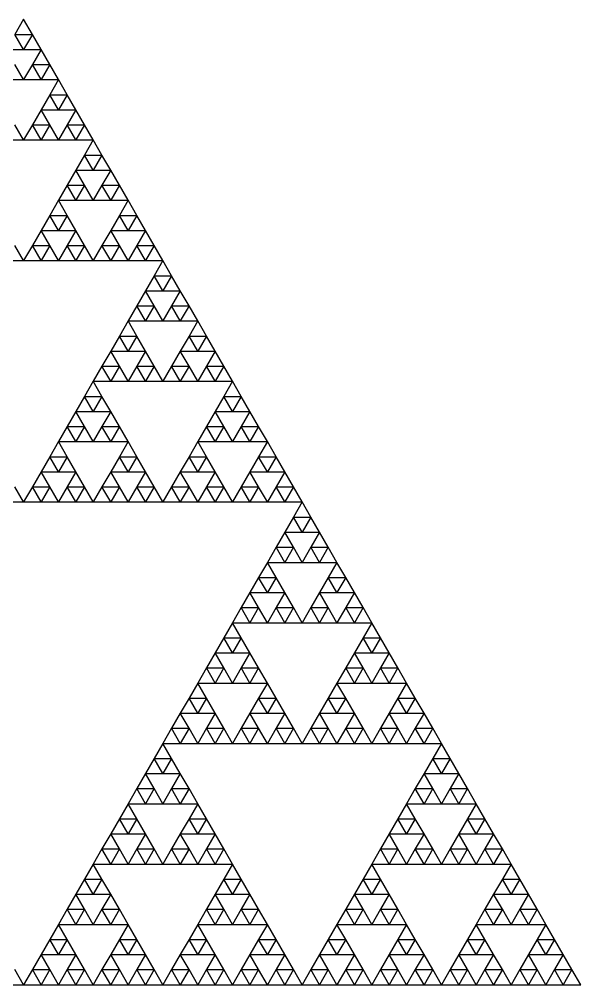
# Model space of a CAD drawing. Header units: metres. Extents: x -50 to 50, y -29 to 58.
# Drawn here: x -25.05 to -18.75, y 3.61 to 14.43 of the extents above; entities that cross this region are included whole.
import ezdxf

# ---------------------------------------------------------------- set-up
doc = ezdxf.new("R2010")
doc.units = ezdxf.units.M

msp = doc.modelspace()

# ---------------------------------------------------------------- linework, layer by layer
for p, q in [((-25, 14.4337), (-25.0977, 14.2646)), ((-24.9023, 14.2646), (-25, 14.4337)), ((-25, 14.0955), (-25.0977, 14.2646)), ((-25.0977, 14.2646), (-24.9023, 14.2646)), ((-24.9023, 14.2646), (-25, 14.0955)), ((-24.8047, 14.0955), (-24.9023, 14.2646)), ((-25.1953, 14.0955), (-25, 14.0955)), ((-25, 14.0955), (-24.8047, 14.0955)), ((-24.8047, 14.0955), (-24.9023, 13.9263)), ((-24.707, 13.9263), (-24.8047, 14.0955)), ((-25, 13.7572), (-25.0977, 13.9263)), ((-24.9023, 13.9263), (-25, 13.7572)), ((-24.8047, 13.7572), (-24.9023, 13.9263)), ((-24.9023, 13.9263), (-24.707, 13.9263)), ((-24.707, 13.9263), (-24.8047, 13.7572)), ((-24.6094, 13.7572), (-24.707, 13.9263)), ((-25.1953, 13.7572), (-25, 13.7572)), ((-25, 13.7572), (-24.8047, 13.7572)), ((-24.8047, 13.7572), (-24.6094, 13.7572)), ((-24.6094, 13.7572), (-24.707, 13.588)), ((-24.5117, 13.588), (-24.6094, 13.7572)), ((-24.707, 13.588), (-24.8047, 13.4189)), ((-24.6094, 13.4189), (-24.707, 13.588)), ((-24.707, 13.588), (-24.5117, 13.588)), ((-24.5117, 13.588), (-24.6094, 13.4189)), ((-24.4141, 13.4189), (-24.5117, 13.588)), ((-24.8047, 13.4189), (-24.9023, 13.2497)), ((-24.707, 13.2497), (-24.8047, 13.4189)), ((-24.8047, 13.4189), (-24.6094, 13.4189)), ((-24.6094, 13.4189), (-24.4141, 13.4189)), ((-24.4141, 13.4189), (-24.5117, 13.2497)), ((-24.3164, 13.2497), (-24.4141, 13.4189)), ((-25, 13.0806), (-25.0977, 13.2497)), ((-24.9023, 13.2497), (-25, 13.0806)), ((-24.8047, 13.0806), (-24.9023, 13.2497)), ((-24.9023, 13.2497), (-24.707, 13.2497)), ((-24.707, 13.2497), (-24.8047, 13.0806)), ((-24.6094, 13.0806), (-24.707, 13.2497)), ((-24.5117, 13.2497), (-24.6094, 13.0806)), ((-24.4141, 13.0806), (-24.5117, 13.2497)), ((-24.5117, 13.2497), (-24.3164, 13.2497)), ((-24.3164, 13.2497), (-24.4141, 13.0806)), ((-24.2188, 13.0806), (-24.3164, 13.2497)), ((-25.1953, 13.0806), (-25, 13.0806)), ((-25, 13.0806), (-24.8047, 13.0806)), ((-24.8047, 13.0806), (-24.6094, 13.0806)), ((-24.6094, 13.0806), (-24.4141, 13.0806)), ((-24.4141, 13.0806), (-24.2188, 13.0806)), ((-24.2188, 13.0806), (-24.3164, 12.9114)), ((-24.1211, 12.9114), (-24.2188, 13.0806)), ((-24.3164, 12.9114), (-24.4141, 12.7423)), ((-24.2188, 12.7423), (-24.3164, 12.9114)), ((-24.3164, 12.9114), (-24.1211, 12.9114)), ((-24.1211, 12.9114), (-24.2188, 12.7423)), ((-24.0234, 12.7423), (-24.1211, 12.9114)), ((-24.4141, 12.7423), (-24.5117, 12.5731)), ((-24.3164, 12.5731), (-24.4141, 12.7423)), ((-24.4141, 12.7423), (-24.2188, 12.7423)), ((-24.2188, 12.7423), (-24.0234, 12.7423)), ((-24.0234, 12.7423), (-24.1211, 12.5731)), ((-23.9258, 12.5731), (-24.0234, 12.7423)), ((-24.5117, 12.5731), (-24.6094, 12.404)), ((-24.4141, 12.404), (-24.5117, 12.5731)), ((-24.5117, 12.5731), (-24.3164, 12.5731)), ((-24.3164, 12.5731), (-24.4141, 12.404)), ((-24.2188, 12.404), (-24.3164, 12.5731)), ((-24.1211, 12.5731), (-24.2188, 12.404)), ((-24.0234, 12.404), (-24.1211, 12.5731)), ((-24.1211, 12.5731), (-23.9258, 12.5731)), ((-23.9258, 12.5731), (-24.0234, 12.404)), ((-23.8281, 12.404), (-23.9258, 12.5731)), ((-24.6094, 12.404), (-24.707, 12.2349)), ((-24.5117, 12.2349), (-24.6094, 12.404)), ((-24.6094, 12.404), (-24.4141, 12.404)), ((-24.4141, 12.404), (-24.2188, 12.404)), ((-24.2188, 12.404), (-24.0234, 12.404)), ((-24.0234, 12.404), (-23.8281, 12.404)), ((-23.8281, 12.404), (-23.9258, 12.2349)), ((-23.7305, 12.2349), (-23.8281, 12.404)), ((-24.707, 12.2349), (-24.8047, 12.0657)), ((-24.6094, 12.0657), (-24.707, 12.2349)), ((-24.707, 12.2349), (-24.5117, 12.2349)), ((-24.5117, 12.2349), (-24.6094, 12.0657)), ((-24.4141, 12.0657), (-24.5117, 12.2349)), ((-23.9258, 12.2349), (-24.0234, 12.0657)), ((-23.8281, 12.0657), (-23.9258, 12.2349)), ((-23.9258, 12.2349), (-23.7305, 12.2349)), ((-23.7305, 12.2349), (-23.8281, 12.0657)), ((-23.6328, 12.0657), (-23.7305, 12.2349)), ((-24.8047, 12.0657), (-24.9023, 11.8966)), ((-24.707, 11.8966), (-24.8047, 12.0657)), ((-24.8047, 12.0657), (-24.6094, 12.0657)), ((-24.6094, 12.0657), (-24.4141, 12.0657)), ((-24.4141, 12.0657), (-24.5117, 11.8966)), ((-24.3164, 11.8966), (-24.4141, 12.0657)), ((-24.0234, 12.0657), (-24.1211, 11.8966)), ((-23.9258, 11.8966), (-24.0234, 12.0657)), ((-24.0234, 12.0657), (-23.8281, 12.0657)), ((-23.8281, 12.0657), (-23.6328, 12.0657)), ((-23.6328, 12.0657), (-23.7305, 11.8966)), ((-23.5352, 11.8966), (-23.6328, 12.0657)), ((-25, 11.7274), (-25.0977, 11.8966)), ((-24.9023, 11.8966), (-25, 11.7274)), ((-24.8047, 11.7274), (-24.9023, 11.8966)), ((-24.9023, 11.8966), (-24.707, 11.8966)), ((-24.707, 11.8966), (-24.8047, 11.7274)), ((-24.6094, 11.7274), (-24.707, 11.8966)), ((-24.5117, 11.8966), (-24.6094, 11.7274)), ((-24.4141, 11.7274), (-24.5117, 11.8966)), ((-24.5117, 11.8966), (-24.3164, 11.8966)), ((-24.3164, 11.8966), (-24.4141, 11.7274)), ((-24.2188, 11.7274), (-24.3164, 11.8966)), ((-24.1211, 11.8966), (-24.2188, 11.7274)), ((-24.0234, 11.7274), (-24.1211, 11.8966)), ((-24.1211, 11.8966), (-23.9258, 11.8966)), ((-23.9258, 11.8966), (-24.0234, 11.7274)), ((-23.8281, 11.7274), (-23.9258, 11.8966)), ((-23.7305, 11.8966), (-23.8281, 11.7274)), ((-23.6328, 11.7274), (-23.7305, 11.8966)), ((-23.7305, 11.8966), (-23.5352, 11.8966)), ((-23.5352, 11.8966), (-23.6328, 11.7274)), ((-23.4375, 11.7274), (-23.5352, 11.8966)), ((-25.1953, 11.7274), (-25, 11.7274)), ((-25, 11.7274), (-24.8047, 11.7274)), ((-24.8047, 11.7274), (-24.6094, 11.7274)), ((-24.6094, 11.7274), (-24.4141, 11.7274)), ((-24.4141, 11.7274), (-24.2188, 11.7274)), ((-24.2188, 11.7274), (-24.0234, 11.7274)), ((-24.0234, 11.7274), (-23.8281, 11.7274)), ((-23.8281, 11.7274), (-23.6328, 11.7274)), ((-23.6328, 11.7274), (-23.4375, 11.7274)), ((-23.4375, 11.7274), (-23.5352, 11.5583)), ((-23.3398, 11.5583), (-23.4375, 11.7274)), ((-23.5352, 11.5583), (-23.6328, 11.3891)), ((-23.4375, 11.3891), (-23.5352, 11.5583)), ((-23.5352, 11.5583), (-23.3398, 11.5583)), ((-23.3398, 11.5583), (-23.4375, 11.3891)), ((-23.2422, 11.3891), (-23.3398, 11.5583)), ((-23.6328, 11.3891), (-23.7305, 11.22)), ((-23.5352, 11.22), (-23.6328, 11.3891)), ((-23.6328, 11.3891), (-23.4375, 11.3891)), ((-23.4375, 11.3891), (-23.2422, 11.3891)), ((-23.2422, 11.3891), (-23.3398, 11.22)), ((-23.1445, 11.22), (-23.2422, 11.3891)), ((-23.7305, 11.22), (-23.8281, 11.0508)), ((-23.6328, 11.0508), (-23.7305, 11.22)), ((-23.7305, 11.22), (-23.5352, 11.22)), ((-23.5352, 11.22), (-23.6328, 11.0508)), ((-23.4375, 11.0508), (-23.5352, 11.22)), ((-23.3398, 11.22), (-23.4375, 11.0508)), ((-23.2422, 11.0508), (-23.3398, 11.22)), ((-23.3398, 11.22), (-23.1445, 11.22)), ((-23.1445, 11.22), (-23.2422, 11.0508)), ((-23.0469, 11.0508), (-23.1445, 11.22)), ((-23.8281, 11.0508), (-23.9258, 10.8817)), ((-23.7305, 10.8817), (-23.8281, 11.0508)), ((-23.8281, 11.0508), (-23.6328, 11.0508)), ((-23.6328, 11.0508), (-23.4375, 11.0508)), ((-23.4375, 11.0508), (-23.2422, 11.0508)), ((-23.2422, 11.0508), (-23.0469, 11.0508)), ((-23.0469, 11.0508), (-23.1445, 10.8817)), ((-22.9492, 10.8817), (-23.0469, 11.0508)), ((-23.9258, 10.8817), (-24.0234, 10.7125)), ((-23.8281, 10.7125), (-23.9258, 10.8817)), ((-23.9258, 10.8817), (-23.7305, 10.8817)), ((-23.7305, 10.8817), (-23.8281, 10.7125)), ((-23.6328, 10.7125), (-23.7305, 10.8817)), ((-23.1445, 10.8817), (-23.2422, 10.7125)), ((-23.0469, 10.7125), (-23.1445, 10.8817)), ((-23.1445, 10.8817), (-22.9492, 10.8817)), ((-22.9492, 10.8817), (-23.0469, 10.7125)), ((-22.8516, 10.7125), (-22.9492, 10.8817)), ((-24.0234, 10.7125), (-24.1211, 10.5434)), ((-23.9258, 10.5434), (-24.0234, 10.7125)), ((-24.0234, 10.7125), (-23.8281, 10.7125)), ((-23.8281, 10.7125), (-23.6328, 10.7125)), ((-23.6328, 10.7125), (-23.7305, 10.5434)), ((-23.5352, 10.5434), (-23.6328, 10.7125)), ((-23.2422, 10.7125), (-23.3398, 10.5434)), ((-23.1445, 10.5434), (-23.2422, 10.7125)), ((-23.2422, 10.7125), (-23.0469, 10.7125)), ((-23.0469, 10.7125), (-22.8516, 10.7125)), ((-22.8516, 10.7125), (-22.9492, 10.5434)), ((-22.7539, 10.5434), (-22.8516, 10.7125)), ((-24.1211, 10.5434), (-24.2188, 10.3743)), ((-24.0234, 10.3743), (-24.1211, 10.5434)), ((-24.1211, 10.5434), (-23.9258, 10.5434)), ((-23.9258, 10.5434), (-24.0234, 10.3743)), ((-23.8281, 10.3743), (-23.9258, 10.5434)), ((-23.7305, 10.5434), (-23.8281, 10.3743)), ((-23.6328, 10.3743), (-23.7305, 10.5434)), ((-23.7305, 10.5434), (-23.5352, 10.5434)), ((-23.5352, 10.5434), (-23.6328, 10.3743)), ((-23.4375, 10.3743), (-23.5352, 10.5434)), ((-23.3398, 10.5434), (-23.4375, 10.3743)), ((-23.2422, 10.3743), (-23.3398, 10.5434)), ((-23.3398, 10.5434), (-23.1445, 10.5434)), ((-23.1445, 10.5434), (-23.2422, 10.3743)), ((-23.0469, 10.3743), (-23.1445, 10.5434)), ((-22.9492, 10.5434), (-23.0469, 10.3743)), ((-22.8516, 10.3743), (-22.9492, 10.5434)), ((-22.9492, 10.5434), (-22.7539, 10.5434)), ((-22.7539, 10.5434), (-22.8516, 10.3743)), ((-22.6562, 10.3743), (-22.7539, 10.5434)), ((-24.2188, 10.3742), (-24.3164, 10.2051)), ((-24.2188, 10.3743), (-24.0234, 10.3743)), ((-24.1211, 10.2051), (-24.2188, 10.3742)), ((-24.0234, 10.3743), (-23.8281, 10.3743)), ((-23.8281, 10.3743), (-23.6328, 10.3743)), ((-23.6328, 10.3743), (-23.4375, 10.3743)), ((-23.4375, 10.3743), (-23.2422, 10.3743)), ((-23.2422, 10.3743), (-23.0469, 10.3743)), ((-23.0469, 10.3743), (-22.8516, 10.3743)), ((-22.8516, 10.3743), (-22.6562, 10.3743)), ((-22.6562, 10.3742), (-22.7539, 10.2051)), ((-22.5586, 10.2051), (-22.6562, 10.3742)), ((-24.3164, 10.2051), (-24.4141, 10.036)), ((-24.2188, 10.036), (-24.3164, 10.2051)), ((-24.3164, 10.2051), (-24.1211, 10.2051)), ((-24.1211, 10.2051), (-24.2188, 10.036)), ((-24.0234, 10.036), (-24.1211, 10.2051)), ((-22.7539, 10.2051), (-22.8516, 10.036)), ((-22.6562, 10.036), (-22.7539, 10.2051)), ((-22.7539, 10.2051), (-22.5586, 10.2051)), ((-22.5586, 10.2051), (-22.6562, 10.036)), ((-22.4609, 10.036), (-22.5586, 10.2051)), ((-24.4141, 10.036), (-24.5117, 9.86682)), ((-24.3164, 9.86682), (-24.4141, 10.036)), ((-24.4141, 10.036), (-24.2188, 10.036)), ((-24.2188, 10.036), (-24.0234, 10.036)), ((-24.0234, 10.036), (-24.1211, 9.86682)), ((-23.9258, 9.86682), (-24.0234, 10.036)), ((-22.8516, 10.036), (-22.9492, 9.86682)), ((-22.7539, 9.86682), (-22.8516, 10.036)), ((-22.8516, 10.036), (-22.6562, 10.036)), ((-22.6562, 10.036), (-22.4609, 10.036)), ((-22.4609, 10.036), (-22.5586, 9.86682)), ((-22.3633, 9.86682), (-22.4609, 10.036)), ((-24.5117, 9.86682), (-24.6094, 9.69767)), ((-24.4141, 9.69767), (-24.5117, 9.86682)), ((-24.5117, 9.86682), (-24.3164, 9.86682)), ((-24.3164, 9.86682), (-24.4141, 9.69767)), ((-24.2188, 9.69767), (-24.3164, 9.86682)), ((-24.1211, 9.86682), (-24.2188, 9.69767)), ((-24.0234, 9.69767), (-24.1211, 9.86682)), ((-24.1211, 9.86682), (-23.9258, 9.86682)), ((-23.9258, 9.86682), (-24.0234, 9.69767)), ((-23.8281, 9.69767), (-23.9258, 9.86682)), ((-22.9492, 9.86682), (-23.0469, 9.69767)), ((-22.8516, 9.69767), (-22.9492, 9.86682)), ((-22.9492, 9.86682), (-22.7539, 9.86682)), ((-22.7539, 9.86682), (-22.8516, 9.69767)), ((-22.6562, 9.69767), (-22.7539, 9.86682)), ((-22.5586, 9.86682), (-22.6562, 9.69767)), ((-22.4609, 9.69767), (-22.5586, 9.86682)), ((-22.5586, 9.86682), (-22.3633, 9.86682)), ((-22.3633, 9.86682), (-22.4609, 9.69767)), ((-22.2656, 9.69767), (-22.3633, 9.86682)), ((-24.6094, 9.69767), (-24.707, 9.52853)), ((-24.5117, 9.52853), (-24.6094, 9.69767)), ((-24.6094, 9.69767), (-24.4141, 9.69767)), ((-24.4141, 9.69767), (-24.2188, 9.69767)), ((-24.2188, 9.69767), (-24.0234, 9.69767)), ((-24.0234, 9.69767), (-23.8281, 9.69767)), ((-23.8281, 9.69767), (-23.9258, 9.52853)), ((-23.7305, 9.52853), (-23.8281, 9.69767)), ((-23.0469, 9.69767), (-23.1445, 9.52853)), ((-22.9492, 9.52853), (-23.0469, 9.69767)), ((-23.0469, 9.69767), (-22.8516, 9.69767)), ((-22.8516, 9.69767), (-22.6562, 9.69767)), ((-22.6562, 9.69767), (-22.4609, 9.69767)), ((-22.4609, 9.69767), (-22.2656, 9.69767)), ((-22.2656, 9.69767), (-22.3633, 9.52853)), ((-22.168, 9.52853), (-22.2656, 9.69767)), ((-24.707, 9.52853), (-24.8047, 9.35938)), ((-24.6094, 9.35938), (-24.707, 9.52853)), ((-24.707, 9.52853), (-24.5117, 9.52853)), ((-24.5117, 9.52853), (-24.6094, 9.35938)), ((-24.4141, 9.35938), (-24.5117, 9.52853)), ((-23.9258, 9.52853), (-24.0234, 9.35938)), ((-23.8281, 9.35938), (-23.9258, 9.52853)), ((-23.9258, 9.52853), (-23.7305, 9.52853)), ((-23.7305, 9.52853), (-23.8281, 9.35938)), ((-23.6328, 9.35938), (-23.7305, 9.52853)), ((-23.1445, 9.52853), (-23.2422, 9.35938)), ((-23.0469, 9.35938), (-23.1445, 9.52853)), ((-23.1445, 9.52853), (-22.9492, 9.52853)), ((-22.9492, 9.52853), (-23.0469, 9.35938)), ((-22.8516, 9.35938), (-22.9492, 9.52853)), ((-22.3633, 9.52853), (-22.4609, 9.35938)), ((-22.2656, 9.35938), (-22.3633, 9.52853)), ((-22.3633, 9.52853), (-22.168, 9.52853)), ((-22.168, 9.52853), (-22.2656, 9.35938)), ((-22.0703, 9.35938), (-22.168, 9.52853)), ((-24.8047, 9.35938), (-24.9023, 9.19024)), ((-24.707, 9.19024), (-24.8047, 9.35938)), ((-24.8047, 9.35938), (-24.6094, 9.35938)), ((-24.6094, 9.35938), (-24.4141, 9.35938)), ((-24.4141, 9.35938), (-24.5117, 9.19024)), ((-24.3164, 9.19024), (-24.4141, 9.35938)), ((-24.0234, 9.35938), (-24.1211, 9.19024)), ((-23.9258, 9.19024), (-24.0234, 9.35938)), ((-24.0234, 9.35938), (-23.8281, 9.35938)), ((-23.8281, 9.35938), (-23.6328, 9.35938)), ((-23.6328, 9.35938), (-23.7305, 9.19024)), ((-23.5352, 9.19024), (-23.6328, 9.35938)), ((-23.2422, 9.35938), (-23.3398, 9.19024)), ((-23.1445, 9.19024), (-23.2422, 9.35938)), ((-23.2422, 9.35938), (-23.0469, 9.35938)), ((-23.0469, 9.35938), (-22.8516, 9.35938)), ((-22.8516, 9.35938), (-22.9492, 9.19024)), ((-22.7539, 9.19024), (-22.8516, 9.35938)), ((-22.4609, 9.35938), (-22.5586, 9.19024)), ((-22.3633, 9.19024), (-22.4609, 9.35938)), ((-22.4609, 9.35938), (-22.2656, 9.35938)), ((-22.2656, 9.35938), (-22.0703, 9.35938)), ((-22.0703, 9.35938), (-22.168, 9.19024)), ((-21.9727, 9.19024), (-22.0703, 9.35938)), ((-25, 9.0211), (-25.0977, 9.19024)), ((-24.9023, 9.19024), (-25, 9.0211)), ((-24.8047, 9.0211), (-24.9023, 9.19024)), ((-24.9023, 9.19024), (-24.707, 9.19024)), ((-24.707, 9.19024), (-24.8047, 9.0211)), ((-24.6094, 9.0211), (-24.707, 9.19024)), ((-24.5117, 9.19024), (-24.6094, 9.0211)), ((-24.4141, 9.0211), (-24.5117, 9.19024)), ((-24.5117, 9.19024), (-24.3164, 9.19024)), ((-24.3164, 9.19024), (-24.4141, 9.0211)), ((-24.2188, 9.0211), (-24.3164, 9.19024)), ((-24.1211, 9.19024), (-24.2188, 9.0211)), ((-24.0234, 9.0211), (-24.1211, 9.19024)), ((-24.1211, 9.19024), (-23.9258, 9.19024)), ((-23.9258, 9.19024), (-24.0234, 9.0211)), ((-23.8281, 9.0211), (-23.9258, 9.19024)), ((-23.7305, 9.19024), (-23.8281, 9.0211)), ((-23.6328, 9.0211), (-23.7305, 9.19024)), ((-23.7305, 9.19024), (-23.5352, 9.19024)), ((-23.5352, 9.19024), (-23.6328, 9.0211)), ((-23.4375, 9.0211), (-23.5352, 9.19024)), ((-23.3398, 9.19024), (-23.4375, 9.0211)), ((-23.2422, 9.0211), (-23.3398, 9.19024)), ((-23.3398, 9.19024), (-23.1445, 9.19024)), ((-23.1445, 9.19024), (-23.2422, 9.0211)), ((-23.0469, 9.0211), (-23.1445, 9.19024)), ((-22.9492, 9.19024), (-23.0469, 9.0211)), ((-22.8516, 9.0211), (-22.9492, 9.19024)), ((-22.9492, 9.19024), (-22.7539, 9.19024)), ((-22.7539, 9.19024), (-22.8516, 9.0211)), ((-22.6562, 9.0211), (-22.7539, 9.19024)), ((-22.5586, 9.19024), (-22.6562, 9.0211)), ((-22.4609, 9.0211), (-22.5586, 9.19024)), ((-22.5586, 9.19024), (-22.3633, 9.19024)), ((-22.3633, 9.19024), (-22.4609, 9.0211)), ((-22.2656, 9.0211), (-22.3633, 9.19024)), ((-22.168, 9.19024), (-22.2656, 9.0211)), ((-22.0703, 9.0211), (-22.168, 9.19024)), ((-22.168, 9.19024), (-21.9727, 9.19024)), ((-21.9727, 9.19024), (-22.0703, 9.0211)), ((-21.875, 9.0211), (-21.9727, 9.19024)), ((-25.1953, 9.0211), (-25, 9.0211)), ((-25, 9.0211), (-24.8047, 9.0211)), ((-24.8047, 9.0211), (-24.6094, 9.0211)), ((-24.6094, 9.0211), (-24.4141, 9.0211)), ((-24.4141, 9.0211), (-24.2188, 9.0211)), ((-24.2188, 9.0211), (-24.0234, 9.0211)), ((-24.0234, 9.0211), (-23.8281, 9.0211)), ((-23.8281, 9.0211), (-23.6328, 9.0211)), ((-23.6328, 9.0211), (-23.4375, 9.0211)), ((-23.4375, 9.0211), (-23.2422, 9.0211)), ((-23.2422, 9.0211), (-23.0469, 9.0211)), ((-23.0469, 9.0211), (-22.8516, 9.0211)), ((-22.8516, 9.0211), (-22.6562, 9.0211)), ((-22.6562, 9.0211), (-22.4609, 9.0211)), ((-22.4609, 9.0211), (-22.2656, 9.0211)), ((-22.2656, 9.0211), (-22.0703, 9.0211)), ((-22.0703, 9.0211), (-21.875, 9.0211)), ((-21.875, 9.02108), (-21.9727, 8.85194)), ((-21.7773, 8.85194), (-21.875, 9.02108)), ((-21.9727, 8.85194), (-22.0703, 8.68279)), ((-21.875, 8.68279), (-21.9727, 8.85194)), ((-21.9727, 8.85194), (-21.7773, 8.85194)), ((-21.7773, 8.85194), (-21.875, 8.68279)), ((-21.6797, 8.68279), (-21.7773, 8.85194)), ((-22.0703, 8.68279), (-22.168, 8.51365)), ((-21.9727, 8.51365), (-22.0703, 8.68279)), ((-22.0703, 8.68279), (-21.875, 8.68279)), ((-21.875, 8.68279), (-21.6797, 8.68279)), ((-21.6797, 8.68279), (-21.7773, 8.51365)), ((-21.582, 8.51365), (-21.6797, 8.68279)), ((-22.168, 8.51365), (-22.2656, 8.34451)), ((-22.0703, 8.34451), (-22.168, 8.51365)), ((-22.168, 8.51365), (-21.9727, 8.51365)), ((-21.9727, 8.51365), (-22.0703, 8.34451)), ((-21.875, 8.34451), (-21.9727, 8.51365)), ((-21.7773, 8.51365), (-21.875, 8.34451)), ((-21.6797, 8.34451), (-21.7773, 8.51365)), ((-21.7773, 8.51365), (-21.582, 8.51365)), ((-21.582, 8.51365), (-21.6797, 8.34451)), ((-21.4844, 8.34451), (-21.582, 8.51365)), ((-22.2656, 8.34451), (-22.3633, 8.17536)), ((-22.168, 8.17536), (-22.2656, 8.34451)), ((-22.2656, 8.34451), (-22.0703, 8.34451)), ((-22.0703, 8.34451), (-21.875, 8.34451)), ((-21.875, 8.34451), (-21.6797, 8.34451)), ((-21.6797, 8.34451), (-21.4844, 8.34451)), ((-21.4844, 8.34451), (-21.582, 8.17536)), ((-21.3867, 8.17536), (-21.4844, 8.34451)), ((-22.3633, 8.17536), (-22.4609, 8.00622)), ((-22.2656, 8.00622), (-22.3633, 8.17536)), ((-22.3633, 8.17536), (-22.168, 8.17536)), ((-22.168, 8.17536), (-22.2656, 8.00622)), ((-22.0703, 8.00622), (-22.168, 8.17536)), ((-21.582, 8.17536), (-21.6797, 8.00622)), ((-21.4844, 8.00622), (-21.582, 8.17536)), ((-21.582, 8.17536), (-21.3867, 8.17536)), ((-21.3867, 8.17536), (-21.4844, 8.00622)), ((-21.2891, 8.00622), (-21.3867, 8.17536)), ((-22.4609, 8.00622), (-22.5586, 7.83708)), ((-22.3633, 7.83708), (-22.4609, 8.00622)), ((-22.4609, 8.00622), (-22.2656, 8.00622)), ((-22.2656, 8.00622), (-22.0703, 8.00622)), ((-22.0703, 8.00622), (-22.168, 7.83708)), ((-21.9727, 7.83708), (-22.0703, 8.00622)), ((-21.6797, 8.00622), (-21.7773, 7.83708)), ((-21.582, 7.83708), (-21.6797, 8.00622)), ((-21.6797, 8.00622), (-21.4844, 8.00622)), ((-21.4844, 8.00622), (-21.2891, 8.00622)), ((-21.2891, 8.00622), (-21.3867, 7.83708)), ((-21.1914, 7.83708), (-21.2891, 8.00622)), ((-22.5586, 7.83708), (-22.6562, 7.66793)), ((-22.4609, 7.66793), (-22.5586, 7.83708)), ((-22.5586, 7.83708), (-22.3633, 7.83708)), ((-22.3633, 7.83708), (-22.4609, 7.66793)), ((-22.2656, 7.66793), (-22.3633, 7.83708)), ((-22.168, 7.83708), (-22.2656, 7.66793)), ((-22.0703, 7.66793), (-22.168, 7.83708)), ((-22.168, 7.83708), (-21.9727, 7.83708)), ((-21.9727, 7.83708), (-22.0703, 7.66793)), ((-21.875, 7.66793), (-21.9727, 7.83708)), ((-21.7773, 7.83708), (-21.875, 7.66793)), ((-21.6797, 7.66793), (-21.7773, 7.83708)), ((-21.7773, 7.83708), (-21.582, 7.83708)), ((-21.582, 7.83708), (-21.6797, 7.66793)), ((-21.4844, 7.66793), (-21.582, 7.83708)), ((-21.3867, 7.83708), (-21.4844, 7.66793)), ((-21.2891, 7.66793), (-21.3867, 7.83708)), ((-21.3867, 7.83708), (-21.1914, 7.83708)), ((-21.1914, 7.83708), (-21.2891, 7.66793)), ((-21.0938, 7.66793), (-21.1914, 7.83708)), ((-22.6562, 7.66792), (-22.7539, 7.49877)), ((-22.6562, 7.66793), (-22.4609, 7.66793)), ((-22.5586, 7.49877), (-22.6562, 7.66792)), ((-22.4609, 7.66793), (-22.2656, 7.66793)), ((-22.2656, 7.66793), (-22.0703, 7.66793)), ((-22.0703, 7.66793), (-21.875, 7.66793)), ((-21.875, 7.66793), (-21.6797, 7.66793)), ((-21.6797, 7.66793), (-21.4844, 7.66793)), ((-21.4844, 7.66793), (-21.2891, 7.66793)), ((-21.2891, 7.66793), (-21.0938, 7.66793)), ((-21.0938, 7.66792), (-21.1914, 7.49877)), ((-20.9961, 7.49877), (-21.0938, 7.66792)), ((-22.7539, 7.49877), (-22.8516, 7.32963)), ((-22.6562, 7.32963), (-22.7539, 7.49877)), ((-22.7539, 7.49877), (-22.5586, 7.49877)), ((-22.5586, 7.49877), (-22.6562, 7.32963)), ((-22.4609, 7.32963), (-22.5586, 7.49877)), ((-21.1914, 7.49877), (-21.2891, 7.32963)), ((-21.0938, 7.32963), (-21.1914, 7.49877)), ((-21.1914, 7.49877), (-20.9961, 7.49877)), ((-20.9961, 7.49877), (-21.0938, 7.32963)), ((-20.8984, 7.32963), (-20.9961, 7.49877)), ((-22.8516, 7.32963), (-22.9492, 7.16049)), ((-22.7539, 7.16049), (-22.8516, 7.32963)), ((-22.8516, 7.32963), (-22.6562, 7.32963)), ((-22.6562, 7.32963), (-22.4609, 7.32963)), ((-22.4609, 7.32963), (-22.5586, 7.16049)), ((-22.3633, 7.16049), (-22.4609, 7.32963)), ((-21.2891, 7.32963), (-21.3867, 7.16049)), ((-21.1914, 7.16049), (-21.2891, 7.32963)), ((-21.2891, 7.32963), (-21.0938, 7.32963)), ((-21.0938, 7.32963), (-20.8984, 7.32963)), ((-20.8984, 7.32963), (-20.9961, 7.16049)), ((-20.8008, 7.16049), (-20.8984, 7.32963)), ((-22.9492, 7.16049), (-23.0469, 6.99134)), ((-22.8516, 6.99134), (-22.9492, 7.16049)), ((-22.9492, 7.16049), (-22.7539, 7.16049)), ((-22.7539, 7.16049), (-22.8516, 6.99134)), ((-22.6562, 6.99134), (-22.7539, 7.16049)), ((-22.5586, 7.16049), (-22.6562, 6.99134)), ((-22.4609, 6.99134), (-22.5586, 7.16049)), ((-22.5586, 7.16049), (-22.3633, 7.16049)), ((-22.3633, 7.16049), (-22.4609, 6.99134)), ((-22.2656, 6.99134), (-22.3633, 7.16049)), ((-21.3867, 7.16049), (-21.4844, 6.99134)), ((-21.2891, 6.99134), (-21.3867, 7.16049)), ((-21.3867, 7.16049), (-21.1914, 7.16049)), ((-21.1914, 7.16049), (-21.2891, 6.99134)), ((-21.0938, 6.99134), (-21.1914, 7.16049)), ((-20.9961, 7.16049), (-21.0938, 6.99134)), ((-20.8984, 6.99134), (-20.9961, 7.16049)), ((-20.9961, 7.16049), (-20.8008, 7.16049)), ((-20.8008, 7.16049), (-20.8984, 6.99134)), ((-20.7031, 6.99134), (-20.8008, 7.16049)), ((-23.0469, 6.99134), (-23.1445, 6.8222)), ((-22.9492, 6.8222), (-23.0469, 6.99134)), ((-23.0469, 6.99134), (-22.8516, 6.99134)), ((-22.8516, 6.99134), (-22.6562, 6.99134)), ((-22.6562, 6.99134), (-22.4609, 6.99134)), ((-22.4609, 6.99134), (-22.2656, 6.99134)), ((-22.2656, 6.99134), (-22.3633, 6.8222)), ((-22.168, 6.8222), (-22.2656, 6.99134)), ((-21.4844, 6.99134), (-21.582, 6.8222)), ((-21.3867, 6.8222), (-21.4844, 6.99134)), ((-21.4844, 6.99134), (-21.2891, 6.99134)), ((-21.2891, 6.99134), (-21.0938, 6.99134)), ((-21.0938, 6.99134), (-20.8984, 6.99134)), ((-20.8984, 6.99134), (-20.7031, 6.99134)), ((-20.7031, 6.99134), (-20.8008, 6.8222)), ((-20.6055, 6.8222), (-20.7031, 6.99134)), ((-23.1445, 6.8222), (-23.2422, 6.65306)), ((-23.0469, 6.65306), (-23.1445, 6.8222)), ((-23.1445, 6.8222), (-22.9492, 6.8222)), ((-22.9492, 6.8222), (-23.0469, 6.65306)), ((-22.8516, 6.65306), (-22.9492, 6.8222)), ((-22.3633, 6.8222), (-22.4609, 6.65306)), ((-22.2656, 6.65306), (-22.3633, 6.8222)), ((-22.3633, 6.8222), (-22.168, 6.8222)), ((-22.168, 6.8222), (-22.2656, 6.65306)), ((-22.0703, 6.65306), (-22.168, 6.8222)), ((-21.582, 6.8222), (-21.6797, 6.65306)), ((-21.4844, 6.65306), (-21.582, 6.8222)), ((-21.582, 6.8222), (-21.3867, 6.8222)), ((-21.3867, 6.8222), (-21.4844, 6.65306)), ((-21.2891, 6.65306), (-21.3867, 6.8222)), ((-20.8008, 6.8222), (-20.8984, 6.65306)), ((-20.7031, 6.65306), (-20.8008, 6.8222)), ((-20.8008, 6.8222), (-20.6055, 6.8222)), ((-20.6055, 6.8222), (-20.7031, 6.65306)), ((-20.5078, 6.65306), (-20.6055, 6.8222)), ((-23.2422, 6.65306), (-23.3398, 6.48391)), ((-23.1445, 6.48391), (-23.2422, 6.65306)), ((-23.2422, 6.65306), (-23.0469, 6.65306)), ((-23.0469, 6.65306), (-22.8516, 6.65306)), ((-22.8516, 6.65306), (-22.9492, 6.48391)), ((-22.7539, 6.48391), (-22.8516, 6.65306)), ((-22.4609, 6.65306), (-22.5586, 6.48391)), ((-22.3633, 6.48391), (-22.4609, 6.65306)), ((-22.4609, 6.65306), (-22.2656, 6.65306)), ((-22.2656, 6.65306), (-22.0703, 6.65306)), ((-22.0703, 6.65306), (-22.168, 6.48391)), ((-21.9727, 6.48391), (-22.0703, 6.65306)), ((-21.6797, 6.65306), (-21.7773, 6.48391)), ((-21.582, 6.48391), (-21.6797, 6.65306)), ((-21.6797, 6.65306), (-21.4844, 6.65306)), ((-21.4844, 6.65306), (-21.2891, 6.65306)), ((-21.2891, 6.65306), (-21.3867, 6.48391)), ((-21.1914, 6.48391), (-21.2891, 6.65306)), ((-20.8984, 6.65306), (-20.9961, 6.48391)), ((-20.8008, 6.48391), (-20.8984, 6.65306)), ((-20.8984, 6.65306), (-20.7031, 6.65306)), ((-20.7031, 6.65306), (-20.5078, 6.65306)), ((-20.5078, 6.65306), (-20.6055, 6.48391)), ((-20.4102, 6.48391), (-20.5078, 6.65306)), ((-23.3398, 6.48391), (-23.4375, 6.31477)), ((-23.2422, 6.31477), (-23.3398, 6.48391)), ((-23.3398, 6.48391), (-23.1445, 6.48391)), ((-23.1445, 6.48391), (-23.2422, 6.31477)), ((-23.0469, 6.31477), (-23.1445, 6.48391)), ((-22.9492, 6.48391), (-23.0469, 6.31477)), ((-22.8516, 6.31477), (-22.9492, 6.48391)), ((-22.9492, 6.48391), (-22.7539, 6.48391)), ((-22.7539, 6.48391), (-22.8516, 6.31477)), ((-22.6562, 6.31477), (-22.7539, 6.48391)), ((-22.5586, 6.48391), (-22.6562, 6.31477)), ((-22.4609, 6.31477), (-22.5586, 6.48391)), ((-22.5586, 6.48391), (-22.3633, 6.48391)), ((-22.3633, 6.48391), (-22.4609, 6.31477)), ((-22.2656, 6.31477), (-22.3633, 6.48391)), ((-22.168, 6.48391), (-22.2656, 6.31477)), ((-22.0703, 6.31477), (-22.168, 6.48391)), ((-22.168, 6.48391), (-21.9727, 6.48391)), ((-21.9727, 6.48391), (-22.0703, 6.31477)), ((-21.875, 6.31477), (-21.9727, 6.48391)), ((-21.7773, 6.48391), (-21.875, 6.31477)), ((-21.6797, 6.31477), (-21.7773, 6.48391)), ((-21.7773, 6.48391), (-21.582, 6.48391)), ((-21.582, 6.48391), (-21.6797, 6.31477)), ((-21.4844, 6.31477), (-21.582, 6.48391)), ((-21.3867, 6.48391), (-21.4844, 6.31477)), ((-21.2891, 6.31477), (-21.3867, 6.48391)), ((-21.3867, 6.48391), (-21.1914, 6.48391)), ((-21.1914, 6.48391), (-21.2891, 6.31477)), ((-21.0938, 6.31477), (-21.1914, 6.48391)), ((-20.9961, 6.48391), (-21.0938, 6.31477)), ((-20.8984, 6.31477), (-20.9961, 6.48391)), ((-20.9961, 6.48391), (-20.8008, 6.48391)), ((-20.8008, 6.48391), (-20.8984, 6.31477)), ((-20.7031, 6.31477), (-20.8008, 6.48391)), ((-20.6055, 6.48391), (-20.7031, 6.31477)), ((-20.5078, 6.31477), (-20.6055, 6.48391)), ((-20.6055, 6.48391), (-20.4102, 6.48391)), ((-20.4102, 6.48391), (-20.5078, 6.31477)), ((-20.3125, 6.31477), (-20.4102, 6.48391)), ((-23.4375, 6.31475), (-23.5352, 6.14561)), ((-23.4375, 6.31477), (-23.2422, 6.31477)), ((-23.3398, 6.14561), (-23.4375, 6.31475)), ((-23.2422, 6.31477), (-23.0469, 6.31477)), ((-23.0469, 6.31477), (-22.8516, 6.31477)), ((-22.8516, 6.31477), (-22.6562, 6.31477)), ((-22.6562, 6.31477), (-22.4609, 6.31477)), ((-22.4609, 6.31477), (-22.2656, 6.31477)), ((-22.2656, 6.31477), (-22.0703, 6.31477)), ((-22.0703, 6.31477), (-21.875, 6.31477)), ((-21.875, 6.31477), (-21.6797, 6.31477)), ((-21.6797, 6.31477), (-21.4844, 6.31477)), ((-21.4844, 6.31477), (-21.2891, 6.31477)), ((-21.2891, 6.31477), (-21.0938, 6.31477)), ((-21.0938, 6.31477), (-20.8984, 6.31477)), ((-20.8984, 6.31477), (-20.7031, 6.31477)), ((-20.7031, 6.31477), (-20.5078, 6.31477)), ((-20.5078, 6.31477), (-20.3125, 6.31477)), ((-20.3125, 6.31475), (-20.4102, 6.14561)), ((-20.2148, 6.14561), (-20.3125, 6.31475)), ((-23.5352, 6.14561), (-23.6328, 5.97647)), ((-23.4375, 5.97647), (-23.5352, 6.14561)), ((-23.5352, 6.14561), (-23.3398, 6.14561)), ((-23.3398, 6.14561), (-23.4375, 5.97647)), ((-23.2422, 5.97647), (-23.3398, 6.14561)), ((-20.4102, 6.14561), (-20.5078, 5.97647)), ((-20.3125, 5.97647), (-20.4102, 6.14561)), ((-20.4102, 6.14561), (-20.2148, 6.14561)), ((-20.2148, 6.14561), (-20.3125, 5.97647)), ((-20.1172, 5.97647), (-20.2148, 6.14561)), ((-23.6328, 5.97647), (-23.7305, 5.80732)), ((-23.5352, 5.80732), (-23.6328, 5.97647)), ((-23.6328, 5.97647), (-23.4375, 5.97647)), ((-23.4375, 5.97647), (-23.2422, 5.97647)), ((-23.2422, 5.97647), (-23.3398, 5.80732)), ((-23.1445, 5.80732), (-23.2422, 5.97647)), ((-20.5078, 5.97647), (-20.6055, 5.80732)), ((-20.4102, 5.80732), (-20.5078, 5.97647)), ((-20.5078, 5.97647), (-20.3125, 5.97647)), ((-20.3125, 5.97647), (-20.1172, 5.97647)), ((-20.1172, 5.97647), (-20.2148, 5.80732)), ((-20.0195, 5.80732), (-20.1172, 5.97647)), ((-23.7305, 5.80732), (-23.8281, 5.63818)), ((-23.6328, 5.63818), (-23.7305, 5.80732)), ((-23.7305, 5.80732), (-23.5352, 5.80732)), ((-23.5352, 5.80732), (-23.6328, 5.63818)), ((-23.4375, 5.63818), (-23.5352, 5.80732)), ((-23.3398, 5.80732), (-23.4375, 5.63818)), ((-23.2422, 5.63818), (-23.3398, 5.80732)), ((-23.3398, 5.80732), (-23.1445, 5.80732)), ((-23.1445, 5.80732), (-23.2422, 5.63818)), ((-23.0469, 5.63818), (-23.1445, 5.80732)), ((-20.6055, 5.80732), (-20.7031, 5.63818)), ((-20.5078, 5.63818), (-20.6055, 5.80732)), ((-20.6055, 5.80732), (-20.4102, 5.80732)), ((-20.4102, 5.80732), (-20.5078, 5.63818)), ((-20.3125, 5.63818), (-20.4102, 5.80732)), ((-20.2148, 5.80732), (-20.3125, 5.63818)), ((-20.1172, 5.63818), (-20.2148, 5.80732)), ((-20.2148, 5.80732), (-20.0195, 5.80732)), ((-20.0195, 5.80732), (-20.1172, 5.63818)), ((-19.9219, 5.63818), (-20.0195, 5.80732)), ((-23.8281, 5.63818), (-23.9258, 5.46903)), ((-23.7305, 5.46903), (-23.8281, 5.63818)), ((-23.8281, 5.63818), (-23.6328, 5.63818)), ((-23.6328, 5.63818), (-23.4375, 5.63818)), ((-23.4375, 5.63818), (-23.2422, 5.63818)), ((-23.2422, 5.63818), (-23.0469, 5.63818)), ((-23.0469, 5.63818), (-23.1445, 5.46903)), ((-22.9492, 5.46903), (-23.0469, 5.63818)), ((-20.7031, 5.63818), (-20.8008, 5.46903)), ((-20.6055, 5.46903), (-20.7031, 5.63818)), ((-20.7031, 5.63818), (-20.5078, 5.63818)), ((-20.5078, 5.63818), (-20.3125, 5.63818)), ((-20.3125, 5.63818), (-20.1172, 5.63818)), ((-20.1172, 5.63818), (-19.9219, 5.63818)), ((-19.9219, 5.63818), (-20.0195, 5.46903)), ((-19.8242, 5.46903), (-19.9219, 5.63818)), ((-23.9258, 5.46903), (-24.0234, 5.29989)), ((-23.8281, 5.29989), (-23.9258, 5.46903)), ((-23.9258, 5.46903), (-23.7305, 5.46903)), ((-23.7305, 5.46903), (-23.8281, 5.29989)), ((-23.6328, 5.29989), (-23.7305, 5.46903)), ((-23.1445, 5.46903), (-23.2422, 5.29989)), ((-23.0469, 5.29989), (-23.1445, 5.46903)), ((-23.1445, 5.46903), (-22.9492, 5.46903)), ((-22.9492, 5.46903), (-23.0469, 5.29989)), ((-22.8516, 5.29989), (-22.9492, 5.46903)), ((-20.8008, 5.46903), (-20.8984, 5.29989)), ((-20.7031, 5.29989), (-20.8008, 5.46903)), ((-20.8008, 5.46903), (-20.6055, 5.46903)), ((-20.6055, 5.46903), (-20.7031, 5.29989)), ((-20.5078, 5.29989), (-20.6055, 5.46903)), ((-20.0195, 5.46903), (-20.1172, 5.29989)), ((-19.9219, 5.29989), (-20.0195, 5.46903)), ((-20.0195, 5.46903), (-19.8242, 5.46903)), ((-19.8242, 5.46903), (-19.9219, 5.29989)), ((-19.7266, 5.29989), (-19.8242, 5.46903)), ((-24.0234, 5.29989), (-24.1211, 5.13075)), ((-23.9258, 5.13075), (-24.0234, 5.29989)), ((-24.0234, 5.29989), (-23.8281, 5.29989)), ((-23.8281, 5.29989), (-23.6328, 5.29989)), ((-23.6328, 5.29989), (-23.7305, 5.13075)), ((-23.5352, 5.13075), (-23.6328, 5.29989)), ((-23.2422, 5.29989), (-23.3398, 5.13075)), ((-23.1445, 5.13075), (-23.2422, 5.29989)), ((-23.2422, 5.29989), (-23.0469, 5.29989)), ((-23.0469, 5.29989), (-22.8516, 5.29989)), ((-22.8516, 5.29989), (-22.9492, 5.13075)), ((-22.7539, 5.13075), (-22.8516, 5.29989)), ((-20.8984, 5.29989), (-20.9961, 5.13075)), ((-20.8008, 5.13075), (-20.8984, 5.29989)), ((-20.8984, 5.29989), (-20.7031, 5.29989)), ((-20.7031, 5.29989), (-20.5078, 5.29989)), ((-20.5078, 5.29989), (-20.6055, 5.13075)), ((-20.4102, 5.13075), (-20.5078, 5.29989)), ((-20.1172, 5.29989), (-20.2148, 5.13075)), ((-20.0195, 5.13075), (-20.1172, 5.29989)), ((-20.1172, 5.29989), (-19.9219, 5.29989)), ((-19.9219, 5.29989), (-19.7266, 5.29989)), ((-19.7266, 5.29989), (-19.8242, 5.13075)), ((-19.6289, 5.13075), (-19.7266, 5.29989)), ((-24.1211, 5.13075), (-24.2188, 4.9616)), ((-24.0234, 4.9616), (-24.1211, 5.13075)), ((-24.1211, 5.13075), (-23.9258, 5.13075)), ((-23.9258, 5.13075), (-24.0234, 4.9616)), ((-23.8281, 4.9616), (-23.9258, 5.13075)), ((-23.7305, 5.13075), (-23.8281, 4.9616)), ((-23.6328, 4.9616), (-23.7305, 5.13075)), ((-23.7305, 5.13075), (-23.5352, 5.13075)), ((-23.5352, 5.13075), (-23.6328, 4.9616)), ((-23.4375, 4.9616), (-23.5352, 5.13075)), ((-23.3398, 5.13075), (-23.4375, 4.9616)), ((-23.2422, 4.9616), (-23.3398, 5.13075)), ((-23.3398, 5.13075), (-23.1445, 5.13075)), ((-23.1445, 5.13075), (-23.2422, 4.9616)), ((-23.0469, 4.9616), (-23.1445, 5.13075)), ((-22.9492, 5.13075), (-23.0469, 4.9616)), ((-22.8516, 4.9616), (-22.9492, 5.13075)), ((-22.9492, 5.13075), (-22.7539, 5.13075)), ((-22.7539, 5.13075), (-22.8516, 4.9616)), ((-22.6562, 4.9616), (-22.7539, 5.13075)), ((-20.9961, 5.13075), (-21.0938, 4.9616)), ((-20.8984, 4.9616), (-20.9961, 5.13075)), ((-20.9961, 5.13075), (-20.8008, 5.13075)), ((-20.8008, 5.13075), (-20.8984, 4.9616)), ((-20.7031, 4.9616), (-20.8008, 5.13075)), ((-20.6055, 5.13075), (-20.7031, 4.9616)), ((-20.5078, 4.9616), (-20.6055, 5.13075)), ((-20.6055, 5.13075), (-20.4102, 5.13075)), ((-20.4102, 5.13075), (-20.5078, 4.9616)), ((-20.3125, 4.9616), (-20.4102, 5.13075)), ((-20.2148, 5.13075), (-20.3125, 4.9616)), ((-20.1172, 4.9616), (-20.2148, 5.13075)), ((-20.2148, 5.13075), (-20.0195, 5.13075)), ((-20.0195, 5.13075), (-20.1172, 4.9616)), ((-19.9219, 4.9616), (-20.0195, 5.13075)), ((-19.8242, 5.13075), (-19.9219, 4.9616)), ((-19.7266, 4.9616), (-19.8242, 5.13075)), ((-19.8242, 5.13075), (-19.6289, 5.13075)), ((-19.6289, 5.13075), (-19.7266, 4.9616)), ((-19.5312, 4.9616), (-19.6289, 5.13075)), ((-24.2188, 4.96159), (-24.3164, 4.79244)), ((-24.2188, 4.9616), (-24.0234, 4.9616)), ((-24.1211, 4.79244), (-24.2188, 4.96159)), ((-24.0234, 4.9616), (-23.8281, 4.9616)), ((-23.8281, 4.9616), (-23.6328, 4.9616)), ((-23.6328, 4.9616), (-23.4375, 4.9616)), ((-23.4375, 4.9616), (-23.2422, 4.9616)), ((-23.2422, 4.9616), (-23.0469, 4.9616)), ((-23.0469, 4.9616), (-22.8516, 4.9616)), ((-22.8516, 4.9616), (-22.6562, 4.9616)), ((-22.6562, 4.96159), (-22.7539, 4.79244)), ((-22.5586, 4.79244), (-22.6562, 4.96159)), ((-21.0938, 4.96159), (-21.1914, 4.79244)), ((-21.0938, 4.9616), (-20.8984, 4.9616)), ((-20.9961, 4.79244), (-21.0938, 4.96159)), ((-20.8984, 4.9616), (-20.7031, 4.9616)), ((-20.7031, 4.9616), (-20.5078, 4.9616)), ((-20.5078, 4.9616), (-20.3125, 4.9616)), ((-20.3125, 4.9616), (-20.1172, 4.9616)), ((-20.1172, 4.9616), (-19.9219, 4.9616)), ((-19.9219, 4.9616), (-19.7266, 4.9616)), ((-19.7266, 4.9616), (-19.5312, 4.9616)), ((-19.5312, 4.96159), (-19.6289, 4.79244)), ((-19.4336, 4.79244), (-19.5312, 4.96159)), ((-24.3164, 4.79244), (-24.4141, 4.6233)), ((-24.2188, 4.6233), (-24.3164, 4.79244)), ((-24.3164, 4.79244), (-24.1211, 4.79244)), ((-24.1211, 4.79244), (-24.2188, 4.6233)), ((-24.0234, 4.6233), (-24.1211, 4.79244)), ((-22.7539, 4.79244), (-22.8516, 4.6233)), ((-22.6562, 4.6233), (-22.7539, 4.79244)), ((-22.7539, 4.79244), (-22.5586, 4.79244)), ((-22.5586, 4.79244), (-22.6562, 4.6233)), ((-22.4609, 4.6233), (-22.5586, 4.79244)), ((-21.1914, 4.79244), (-21.2891, 4.6233)), ((-21.0938, 4.6233), (-21.1914, 4.79244)), ((-21.1914, 4.79244), (-20.9961, 4.79244)), ((-20.9961, 4.79244), (-21.0938, 4.6233)), ((-20.8984, 4.6233), (-20.9961, 4.79244)), ((-19.6289, 4.79244), (-19.7266, 4.6233)), ((-19.5312, 4.6233), (-19.6289, 4.79244)), ((-19.6289, 4.79244), (-19.4336, 4.79244)), ((-19.4336, 4.79244), (-19.5312, 4.6233)), ((-19.3359, 4.6233), (-19.4336, 4.79244)), ((-24.4141, 4.6233), (-24.5117, 4.45416)), ((-24.3164, 4.45416), (-24.4141, 4.6233)), ((-24.4141, 4.6233), (-24.2188, 4.6233)), ((-24.2188, 4.6233), (-24.0234, 4.6233)), ((-24.0234, 4.6233), (-24.1211, 4.45416)), ((-23.9258, 4.45416), (-24.0234, 4.6233)), ((-22.8516, 4.6233), (-22.9492, 4.45416)), ((-22.7539, 4.45416), (-22.8516, 4.6233)), ((-22.8516, 4.6233), (-22.6562, 4.6233)), ((-22.6562, 4.6233), (-22.4609, 4.6233)), ((-22.4609, 4.6233), (-22.5586, 4.45416)), ((-22.3633, 4.45416), (-22.4609, 4.6233)), ((-21.2891, 4.6233), (-21.3867, 4.45416)), ((-21.1914, 4.45416), (-21.2891, 4.6233)), ((-21.2891, 4.6233), (-21.0938, 4.6233)), ((-21.0938, 4.6233), (-20.8984, 4.6233)), ((-20.8984, 4.6233), (-20.9961, 4.45416)), ((-20.8008, 4.45416), (-20.8984, 4.6233)), ((-19.7266, 4.6233), (-19.8242, 4.45416)), ((-19.6289, 4.45416), (-19.7266, 4.6233)), ((-19.7266, 4.6233), (-19.5312, 4.6233)), ((-19.5312, 4.6233), (-19.3359, 4.6233)), ((-19.3359, 4.6233), (-19.4336, 4.45416)), ((-19.2383, 4.45416), (-19.3359, 4.6233)), ((-24.5117, 4.45416), (-24.6094, 4.28501)), ((-24.4141, 4.28501), (-24.5117, 4.45416)), ((-24.5117, 4.45416), (-24.3164, 4.45416)), ((-24.3164, 4.45416), (-24.4141, 4.28501)), ((-24.2188, 4.28501), (-24.3164, 4.45416)), ((-24.1211, 4.45416), (-24.2188, 4.28501)), ((-24.0234, 4.28501), (-24.1211, 4.45416)), ((-24.1211, 4.45416), (-23.9258, 4.45416)), ((-23.9258, 4.45416), (-24.0234, 4.28501)), ((-23.8281, 4.28501), (-23.9258, 4.45416)), ((-22.9492, 4.45416), (-23.0469, 4.28501)), ((-22.8516, 4.28501), (-22.9492, 4.45416)), ((-22.9492, 4.45416), (-22.7539, 4.45416)), ((-22.7539, 4.45416), (-22.8516, 4.28501)), ((-22.6562, 4.28501), (-22.7539, 4.45416)), ((-22.5586, 4.45416), (-22.6562, 4.28501)), ((-22.4609, 4.28501), (-22.5586, 4.45416)), ((-22.5586, 4.45416), (-22.3633, 4.45416)), ((-22.3633, 4.45416), (-22.4609, 4.28501)), ((-22.2656, 4.28501), (-22.3633, 4.45416)), ((-21.3867, 4.45416), (-21.4844, 4.28501)), ((-21.2891, 4.28501), (-21.3867, 4.45416)), ((-21.3867, 4.45416), (-21.1914, 4.45416)), ((-21.1914, 4.45416), (-21.2891, 4.28501)), ((-21.0938, 4.28501), (-21.1914, 4.45416)), ((-20.9961, 4.45416), (-21.0938, 4.28501)), ((-20.8984, 4.28501), (-20.9961, 4.45416)), ((-20.9961, 4.45416), (-20.8008, 4.45416)), ((-20.8008, 4.45416), (-20.8984, 4.28501)), ((-20.7031, 4.28501), (-20.8008, 4.45416)), ((-19.8242, 4.45416), (-19.9219, 4.28501)), ((-19.7266, 4.28501), (-19.8242, 4.45416)), ((-19.8242, 4.45416), (-19.6289, 4.45416)), ((-19.6289, 4.45416), (-19.7266, 4.28501)), ((-19.5312, 4.28501), (-19.6289, 4.45416)), ((-19.4336, 4.45416), (-19.5312, 4.28501)), ((-19.3359, 4.28501), (-19.4336, 4.45416)), ((-19.4336, 4.45416), (-19.2383, 4.45416)), ((-19.2383, 4.45416), (-19.3359, 4.28501)), ((-19.1406, 4.28501), (-19.2383, 4.45416)), ((-24.6094, 4.28501), (-24.707, 4.11587)), ((-24.5117, 4.11587), (-24.6094, 4.28501)), ((-24.6094, 4.28501), (-24.4141, 4.28501)), ((-24.4141, 4.28501), (-24.2188, 4.28501)), ((-24.2188, 4.28501), (-24.0234, 4.28501)), ((-24.0234, 4.28501), (-23.8281, 4.28501)), ((-23.8281, 4.28501), (-23.9258, 4.11587)), ((-23.7305, 4.11587), (-23.8281, 4.28501)), ((-23.0469, 4.28501), (-23.1445, 4.11587)), ((-22.9492, 4.11587), (-23.0469, 4.28501)), ((-23.0469, 4.28501), (-22.8516, 4.28501)), ((-22.8516, 4.28501), (-22.6562, 4.28501)), ((-22.6562, 4.28501), (-22.4609, 4.28501)), ((-22.4609, 4.28501), (-22.2656, 4.28501)), ((-22.2656, 4.28501), (-22.3633, 4.11587)), ((-22.168, 4.11587), (-22.2656, 4.28501)), ((-21.4844, 4.28501), (-21.582, 4.11587)), ((-21.3867, 4.11587), (-21.4844, 4.28501)), ((-21.4844, 4.28501), (-21.2891, 4.28501)), ((-21.2891, 4.28501), (-21.0938, 4.28501)), ((-21.0938, 4.28501), (-20.8984, 4.28501)), ((-20.8984, 4.28501), (-20.7031, 4.28501)), ((-20.7031, 4.28501), (-20.8008, 4.11587)), ((-20.6055, 4.11587), (-20.7031, 4.28501)), ((-19.9219, 4.28501), (-20.0195, 4.11587)), ((-19.8242, 4.11587), (-19.9219, 4.28501)), ((-19.9219, 4.28501), (-19.7266, 4.28501)), ((-19.7266, 4.28501), (-19.5312, 4.28501)), ((-19.5312, 4.28501), (-19.3359, 4.28501)), ((-19.3359, 4.28501), (-19.1406, 4.28501)), ((-19.1406, 4.28501), (-19.2383, 4.11587)), ((-19.043, 4.11587), (-19.1406, 4.28501)), ((-24.707, 4.11587), (-24.8047, 3.94673)), ((-24.6094, 3.94673), (-24.707, 4.11587)), ((-24.707, 4.11587), (-24.5117, 4.11587)), ((-24.5117, 4.11587), (-24.6094, 3.94673)), ((-24.4141, 3.94673), (-24.5117, 4.11587)), ((-23.9258, 4.11587), (-24.0234, 3.94673)), ((-23.8281, 3.94673), (-23.9258, 4.11587)), ((-23.9258, 4.11587), (-23.7305, 4.11587)), ((-23.7305, 4.11587), (-23.8281, 3.94673)), ((-23.6328, 3.94673), (-23.7305, 4.11587)), ((-23.1445, 4.11587), (-23.2422, 3.94673)), ((-23.0469, 3.94673), (-23.1445, 4.11587)), ((-23.1445, 4.11587), (-22.9492, 4.11587)), ((-22.9492, 4.11587), (-23.0469, 3.94673)), ((-22.8516, 3.94673), (-22.9492, 4.11587)), ((-22.3633, 4.11587), (-22.4609, 3.94673)), ((-22.2656, 3.94673), (-22.3633, 4.11587)), ((-22.3633, 4.11587), (-22.168, 4.11587)), ((-22.168, 4.11587), (-22.2656, 3.94673)), ((-22.0703, 3.94673), (-22.168, 4.11587)), ((-21.582, 4.11587), (-21.6797, 3.94673)), ((-21.4844, 3.94673), (-21.582, 4.11587)), ((-21.582, 4.11587), (-21.3867, 4.11587)), ((-21.3867, 4.11587), (-21.4844, 3.94673)), ((-21.2891, 3.94673), (-21.3867, 4.11587)), ((-20.8008, 4.11587), (-20.8984, 3.94673)), ((-20.7031, 3.94673), (-20.8008, 4.11587)), ((-20.8008, 4.11587), (-20.6055, 4.11587)), ((-20.6055, 4.11587), (-20.7031, 3.94673)), ((-20.5078, 3.94673), (-20.6055, 4.11587)), ((-20.0195, 4.11587), (-20.1172, 3.94673)), ((-19.9219, 3.94673), (-20.0195, 4.11587)), ((-20.0195, 4.11587), (-19.8242, 4.11587)), ((-19.8242, 4.11587), (-19.9219, 3.94673)), ((-19.7266, 3.94673), (-19.8242, 4.11587)), ((-19.2383, 4.11587), (-19.3359, 3.94673)), ((-19.1406, 3.94673), (-19.2383, 4.11587)), ((-19.2383, 4.11587), (-19.043, 4.11587)), ((-19.043, 4.11587), (-19.1406, 3.94673)), ((-18.9453, 3.94673), (-19.043, 4.11587)), ((-24.8047, 3.94673), (-24.9023, 3.77758)), ((-24.707, 3.77758), (-24.8047, 3.94673)), ((-24.8047, 3.94673), (-24.6094, 3.94673)), ((-24.6094, 3.94673), (-24.4141, 3.94673)), ((-24.4141, 3.94673), (-24.5117, 3.77758)), ((-24.3164, 3.77758), (-24.4141, 3.94673)), ((-24.0234, 3.94673), (-24.1211, 3.77758)), ((-23.9258, 3.77758), (-24.0234, 3.94673)), ((-24.0234, 3.94673), (-23.8281, 3.94673)), ((-23.8281, 3.94673), (-23.6328, 3.94673)), ((-23.6328, 3.94673), (-23.7305, 3.77758)), ((-23.5352, 3.77758), (-23.6328, 3.94673)), ((-23.2422, 3.94673), (-23.3398, 3.77758)), ((-23.1445, 3.77758), (-23.2422, 3.94673)), ((-23.2422, 3.94673), (-23.0469, 3.94673)), ((-23.0469, 3.94673), (-22.8516, 3.94673)), ((-22.8516, 3.94673), (-22.9492, 3.77758)), ((-22.7539, 3.77758), (-22.8516, 3.94673)), ((-22.4609, 3.94673), (-22.5586, 3.77758)), ((-22.3633, 3.77758), (-22.4609, 3.94673)), ((-22.4609, 3.94673), (-22.2656, 3.94673)), ((-22.2656, 3.94673), (-22.0703, 3.94673)), ((-22.0703, 3.94673), (-22.168, 3.77758)), ((-21.9727, 3.77758), (-22.0703, 3.94673)), ((-21.6797, 3.94673), (-21.7773, 3.77758)), ((-21.582, 3.77758), (-21.6797, 3.94673)), ((-21.6797, 3.94673), (-21.4844, 3.94673)), ((-21.4844, 3.94673), (-21.2891, 3.94673)), ((-21.2891, 3.94673), (-21.3867, 3.77758)), ((-21.1914, 3.77758), (-21.2891, 3.94673)), ((-20.8984, 3.94673), (-20.9961, 3.77758)), ((-20.8008, 3.77758), (-20.8984, 3.94673)), ((-20.8984, 3.94673), (-20.7031, 3.94673)), ((-20.7031, 3.94673), (-20.5078, 3.94673)), ((-20.5078, 3.94673), (-20.6055, 3.77758)), ((-20.4102, 3.77758), (-20.5078, 3.94673)), ((-20.1172, 3.94673), (-20.2148, 3.77758)), ((-20.0195, 3.77758), (-20.1172, 3.94673)), ((-20.1172, 3.94673), (-19.9219, 3.94673)), ((-19.9219, 3.94673), (-19.7266, 3.94673)), ((-19.7266, 3.94673), (-19.8242, 3.77758)), ((-19.6289, 3.77758), (-19.7266, 3.94673)), ((-19.3359, 3.94673), (-19.4336, 3.77758)), ((-19.2383, 3.77758), (-19.3359, 3.94673)), ((-19.3359, 3.94673), (-19.1406, 3.94673)), ((-19.1406, 3.94673), (-18.9453, 3.94673)), ((-18.9453, 3.94673), (-19.043, 3.77758)), ((-18.8477, 3.77758), (-18.9453, 3.94673)), ((-25, 3.60844), (-25.0977, 3.77758)), ((-24.9023, 3.77758), (-25, 3.60844)), ((-24.8047, 3.60844), (-24.9023, 3.77758)), ((-24.9023, 3.77758), (-24.707, 3.77758)), ((-24.707, 3.77758), (-24.8047, 3.60844)), ((-24.6094, 3.60844), (-24.707, 3.77758)), ((-24.5117, 3.77758), (-24.6094, 3.60844)), ((-24.4141, 3.60844), (-24.5117, 3.77758)), ((-24.5117, 3.77758), (-24.3164, 3.77758)), ((-24.3164, 3.77758), (-24.4141, 3.60844)), ((-24.2188, 3.60844), (-24.3164, 3.77758)), ((-24.1211, 3.77758), (-24.2188, 3.60844)), ((-24.0234, 3.60844), (-24.1211, 3.77758)), ((-24.1211, 3.77758), (-23.9258, 3.77758)), ((-23.9258, 3.77758), (-24.0234, 3.60844)), ((-23.8281, 3.60844), (-23.9258, 3.77758)), ((-23.7305, 3.77758), (-23.8281, 3.60844)), ((-23.6328, 3.60844), (-23.7305, 3.77758)), ((-23.7305, 3.77758), (-23.5352, 3.77758)), ((-23.5352, 3.77758), (-23.6328, 3.60844)), ((-23.4375, 3.60844), (-23.5352, 3.77758)), ((-23.3398, 3.77758), (-23.4375, 3.60844)), ((-23.2422, 3.60844), (-23.3398, 3.77758)), ((-23.3398, 3.77758), (-23.1445, 3.77758)), ((-23.1445, 3.77758), (-23.2422, 3.60844)), ((-23.0469, 3.60844), (-23.1445, 3.77758)), ((-22.9492, 3.77758), (-23.0469, 3.60844)), ((-22.8516, 3.60844), (-22.9492, 3.77758)), ((-22.9492, 3.77758), (-22.7539, 3.77758)), ((-22.7539, 3.77758), (-22.8516, 3.60844)), ((-22.6562, 3.60844), (-22.7539, 3.77758)), ((-22.5586, 3.77758), (-22.6562, 3.60844)), ((-22.4609, 3.60844), (-22.5586, 3.77758)), ((-22.5586, 3.77758), (-22.3633, 3.77758)), ((-22.3633, 3.77758), (-22.4609, 3.60844)), ((-22.2656, 3.60844), (-22.3633, 3.77758)), ((-22.168, 3.77758), (-22.2656, 3.60844)), ((-22.0703, 3.60844), (-22.168, 3.77758)), ((-22.168, 3.77758), (-21.9727, 3.77758)), ((-21.9727, 3.77758), (-22.0703, 3.60844)), ((-21.875, 3.60844), (-21.9727, 3.77758)), ((-21.7773, 3.77758), (-21.875, 3.60844)), ((-21.6797, 3.60844), (-21.7773, 3.77758)), ((-21.7773, 3.77758), (-21.582, 3.77758)), ((-21.582, 3.77758), (-21.6797, 3.60844)), ((-21.4844, 3.60844), (-21.582, 3.77758)), ((-21.3867, 3.77758), (-21.4844, 3.60844)), ((-21.2891, 3.60844), (-21.3867, 3.77758)), ((-21.3867, 3.77758), (-21.1914, 3.77758)), ((-21.1914, 3.77758), (-21.2891, 3.60844)), ((-21.0938, 3.60844), (-21.1914, 3.77758)), ((-20.9961, 3.77758), (-21.0938, 3.60844)), ((-20.8984, 3.60844), (-20.9961, 3.77758)), ((-20.9961, 3.77758), (-20.8008, 3.77758)), ((-20.8008, 3.77758), (-20.8984, 3.60844)), ((-20.7031, 3.60844), (-20.8008, 3.77758)), ((-20.6055, 3.77758), (-20.7031, 3.60844)), ((-20.5078, 3.60844), (-20.6055, 3.77758)), ((-20.6055, 3.77758), (-20.4102, 3.77758)), ((-20.4102, 3.77758), (-20.5078, 3.60844)), ((-20.3125, 3.60844), (-20.4102, 3.77758)), ((-20.2148, 3.77758), (-20.3125, 3.60844)), ((-20.1172, 3.60844), (-20.2148, 3.77758)), ((-20.2148, 3.77758), (-20.0195, 3.77758)), ((-20.0195, 3.77758), (-20.1172, 3.60844)), ((-19.9219, 3.60844), (-20.0195, 3.77758)), ((-19.8242, 3.77758), (-19.9219, 3.60844)), ((-19.7266, 3.60844), (-19.8242, 3.77758)), ((-19.8242, 3.77758), (-19.6289, 3.77758)), ((-19.6289, 3.77758), (-19.7266, 3.60844)), ((-19.5312, 3.60844), (-19.6289, 3.77758)), ((-19.4336, 3.77758), (-19.5312, 3.60844)), ((-19.3359, 3.60844), (-19.4336, 3.77758)), ((-19.4336, 3.77758), (-19.2383, 3.77758)), ((-19.2383, 3.77758), (-19.3359, 3.60844)), ((-19.1406, 3.60844), (-19.2383, 3.77758)), ((-19.043, 3.77758), (-19.1406, 3.60844)), ((-18.9453, 3.60844), (-19.043, 3.77758)), ((-19.043, 3.77758), (-18.8477, 3.77758)), ((-18.8477, 3.77758), (-18.9453, 3.60844)), ((-18.75, 3.60844), (-18.8477, 3.77758)), ((-25.1953, 3.60844), (-25, 3.60844)), ((-25, 3.60844), (-24.8047, 3.60844)), ((-24.8047, 3.60844), (-24.6094, 3.60844)), ((-24.6094, 3.60844), (-24.4141, 3.60844)), ((-24.4141, 3.60844), (-24.2188, 3.60844)), ((-24.2188, 3.60844), (-24.0234, 3.60844)), ((-24.0234, 3.60844), (-23.8281, 3.60844)), ((-23.8281, 3.60844), (-23.6328, 3.60844)), ((-23.6328, 3.60844), (-23.4375, 3.60844)), ((-23.4375, 3.60844), (-23.2422, 3.60844)), ((-23.2422, 3.60844), (-23.0469, 3.60844)), ((-23.0469, 3.60844), (-22.8516, 3.60844)), ((-22.8516, 3.60844), (-22.6562, 3.60844)), ((-22.6562, 3.60844), (-22.4609, 3.60844)), ((-22.4609, 3.60844), (-22.2656, 3.60844)), ((-22.2656, 3.60844), (-22.0703, 3.60844)), ((-22.0703, 3.60844), (-21.875, 3.60844)), ((-21.875, 3.60844), (-21.6797, 3.60844)), ((-21.6797, 3.60844), (-21.4844, 3.60844)), ((-21.4844, 3.60844), (-21.2891, 3.60844)), ((-21.2891, 3.60844), (-21.0938, 3.60844)), ((-21.0938, 3.60844), (-20.8984, 3.60844)), ((-20.8984, 3.60844), (-20.7031, 3.60844)), ((-20.7031, 3.60844), (-20.5078, 3.60844)), ((-20.5078, 3.60844), (-20.3125, 3.60844)), ((-20.3125, 3.60844), (-20.1172, 3.60844)), ((-20.1172, 3.60844), (-19.9219, 3.60844)), ((-19.9219, 3.60844), (-19.7266, 3.60844)), ((-19.7266, 3.60844), (-19.5312, 3.60844)), ((-19.5312, 3.60844), (-19.3359, 3.60844)), ((-19.3359, 3.60844), (-19.1406, 3.60844)), ((-19.1406, 3.60844), (-18.9453, 3.60844)), ((-18.9453, 3.60844), (-18.75, 3.60844))]:
    msp.add_line(p, q)

doc.saveas('drawing.dxf')
